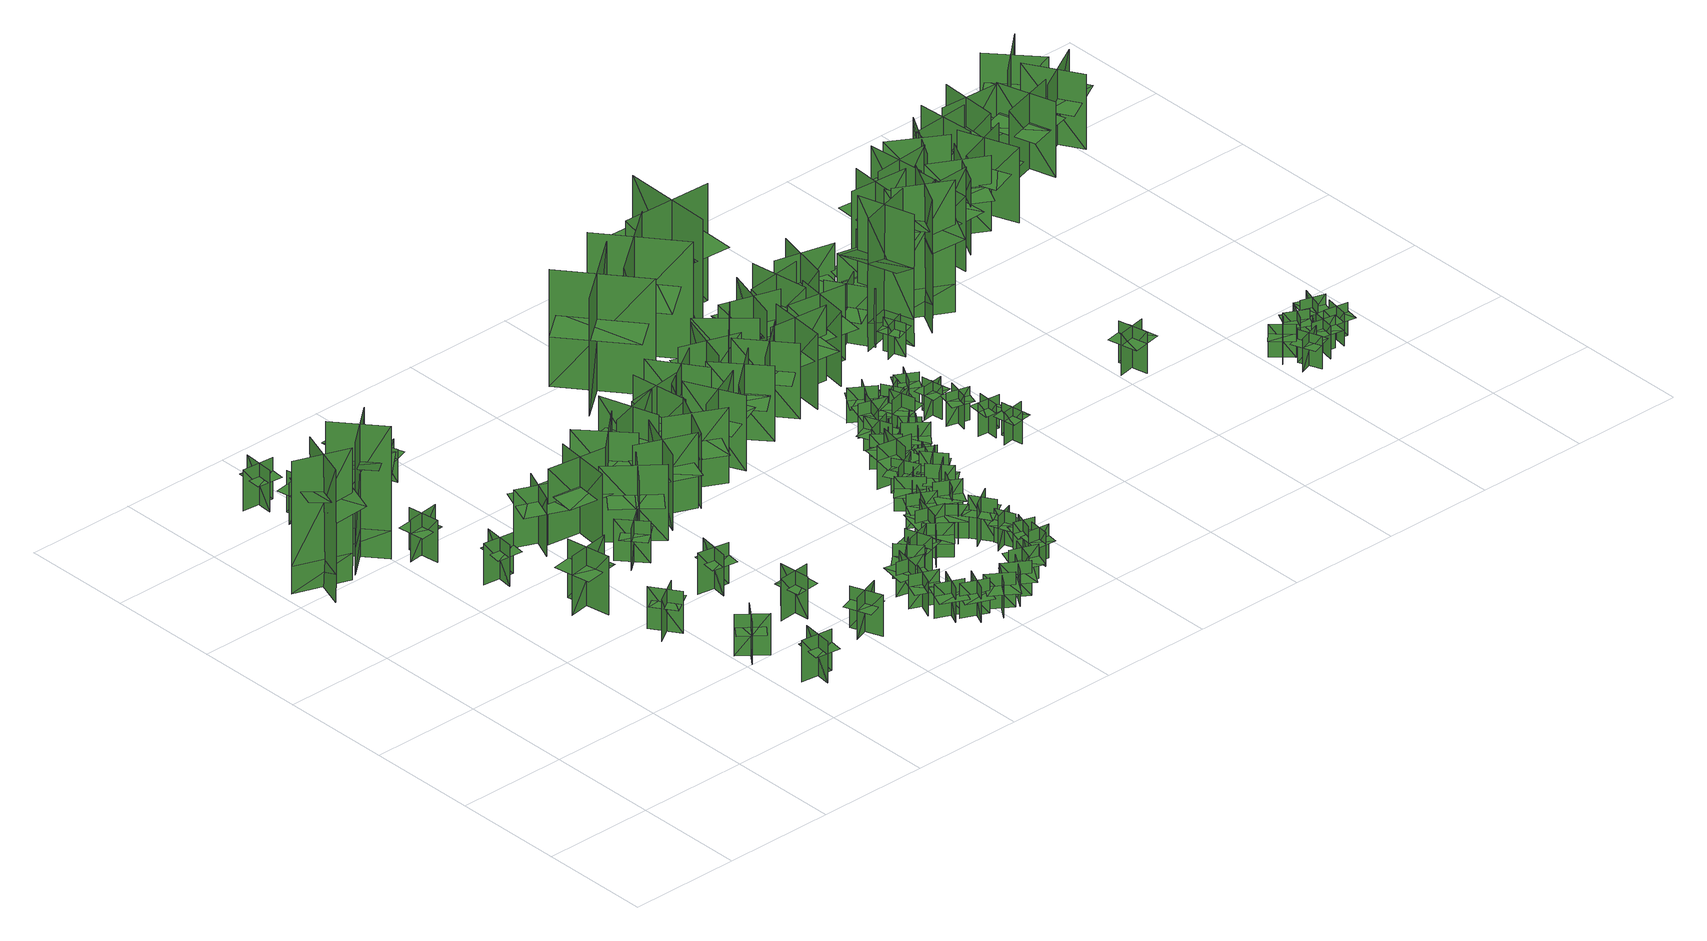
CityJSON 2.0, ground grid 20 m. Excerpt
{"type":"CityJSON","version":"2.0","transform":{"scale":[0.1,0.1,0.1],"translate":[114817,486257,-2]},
"CityObjects":{
"tree1":{"type":"SolitaryVegetationObject","geometry":[{"type":"MultiSurface","lod":"1","boundaries":[[[0,1,2]],[[0,2,3]],[[4,5,6]],[[4,6,7]],[[8,9,5]],[[8,5,4]],[[10,11,1]],[[10,1,0]],[[12,13,14]],[[12,14,15]],[[16,17,18]],[[16,18,19]]]}]},
"tree2":{"type":"SolitaryVegetationObject","geometry":[{"type":"MultiSurface","lod":"1","boundaries":[[[20,21,22]],[[20,22,23]],[[24,25,26]],[[24,26,27]],[[28,29,25]],[[28,25,24]],[[30,31,21]],[[30,21,20]],[[32,33,34]],[[32,34,35]],[[36,37,38]],[[36,38,39]]]}]},
"tree3":{"type":"SolitaryVegetationObject","geometry":[{"type":"MultiSurface","lod":"1","boundaries":[[[40,41,42]],[[40,42,43]],[[44,45,46]],[[44,46,47]],[[48,49,50]],[[48,50,51]],[[48,51,52]],[[48,52,53]]]}]},
"tree4":{"type":"SolitaryVegetationObject","geometry":[{"type":"MultiSurface","lod":"1","boundaries":[[[54,55,56]],[[54,56,57]],[[58,59,60]],[[58,60,61]],[[62,63,64]],[[62,64,65]],[[62,65,66]],[[62,66,67]]]}]},
"tree5":{"type":"SolitaryVegetationObject","geometry":[{"type":"MultiSurface","lod":"1","boundaries":[[[68,69,70]],[[68,70,71]],[[72,73,74]],[[72,74,75]],[[76,77,78]],[[76,78,79]],[[76,79,80]],[[76,80,81]]]}]},
"tree6":{"type":"SolitaryVegetationObject","geometry":[{"type":"MultiSurface","lod":"1","boundaries":[[[82,83,84]],[[82,84,85]],[[86,87,88]],[[86,88,89]],[[90,91,92]],[[90,92,93]],[[90,93,94]],[[90,94,95]]]}]},
"tree7":{"type":"SolitaryVegetationObject","geometry":[{"type":"MultiSurface","lod":"1","boundaries":[[[96,97,98]],[[96,98,99]],[[100,101,102]],[[100,102,103]],[[104,105,106]],[[104,106,107]],[[104,107,108]],[[104,108,109]]]}]},
"tree8":{"type":"SolitaryVegetationObject","geometry":[{"type":"MultiSurface","lod":"1","boundaries":[[[110,111,112]],[[110,112,113]],[[114,115,116]],[[114,116,117]],[[118,119,120]],[[118,120,121]],[[118,121,122]],[[118,122,123]]]}]},
"tree9":{"type":"SolitaryVegetationObject","geometry":[{"type":"MultiSurface","lod":"1","boundaries":[[[124,125,126]],[[124,126,127]],[[128,129,130]],[[128,130,131]],[[132,133,134]],[[132,134,135]],[[132,135,136]],[[132,136,137]]]}]},
"tree10":{"type":"SolitaryVegetationObject","geometry":[{"type":"MultiSurface","lod":"1","boundaries":[[[138,139,140]],[[138,140,141]],[[142,143,144]],[[142,144,145]],[[146,147,148]],[[146,148,149]],[[146,149,150]],[[146,150,151]]]}]},
"tree11":{"type":"SolitaryVegetationObject","geometry":[{"type":"MultiSurface","lod":"1","boundaries":[[[152,153,154]],[[152,154,155]],[[156,157,158]],[[156,158,159]],[[160,161,162]],[[160,162,163]],[[160,163,164]],[[160,164,165]]]}]},
"tree12":{"type":"SolitaryVegetationObject","geometry":[{"type":"MultiSurface","lod":"1","boundaries":[[[166,167,168]],[[166,168,169]],[[170,171,172]],[[170,172,173]],[[174,175,176]],[[174,176,177]],[[174,177,178]],[[174,178,179]]]}]},
"tree13":{"type":"SolitaryVegetationObject","geometry":[{"type":"MultiSurface","lod":"1","boundaries":[[[180,181,182]],[[180,182,183]],[[184,185,186]],[[184,186,187]],[[188,189,190]],[[188,190,191]],[[188,191,192]],[[188,192,193]]]}]},
"tree14":{"type":"SolitaryVegetationObject","geometry":[{"type":"MultiSurface","lod":"1","boundaries":[[[194,195,196]],[[194,196,197]],[[198,199,200]],[[198,200,201]],[[202,203,204]],[[202,204,205]],[[202,205,206]],[[202,206,207]]]}]},
"tree15":{"type":"SolitaryVegetationObject","geometry":[{"type":"MultiSurface","lod":"1","boundaries":[[[208,209,210]],[[208,210,211]],[[212,213,214]],[[212,214,215]],[[216,217,218]],[[216,218,219]],[[216,219,220]],[[216,220,221]]]}]},
"tree16":{"type":"SolitaryVegetationObject","geometry":[{"type":"MultiSurface","lod":"1","boundaries":[[[222,223,224]],[[222,224,225]],[[226,227,228]],[[226,228,229]],[[230,231,232]],[[230,232,233]],[[230,233,234]],[[230,234,235]]]}]},
"tree17":{"type":"SolitaryVegetationObject","geometry":[{"type":"MultiSurface","lod":"1","boundaries":[[[236,237,238]],[[236,238,239]],[[240,241,242]],[[240,242,243]],[[244,245,246]],[[244,246,247]],[[244,247,248]],[[244,248,249]]]}]},
"tree18":{"type":"SolitaryVegetationObject","geometry":[{"type":"MultiSurface","lod":"1","boundaries":[[[250,251,252]],[[250,252,253]],[[254,255,256]],[[254,256,257]],[[258,259,260]],[[258,260,261]],[[258,262,263]],[[258,263,259]]]}]},
"tree19":{"type":"SolitaryVegetationObject","geometry":[{"type":"MultiSurface","lod":"1","boundaries":[[[264,265,266]],[[264,266,267]],[[268,269,270]],[[268,270,271]],[[272,273,274]],[[272,274,275]],[[272,276,277]],[[272,277,273]]]}]},
"tree20":{"type":"SolitaryVegetationObject","geometry":[{"type":"MultiSurface","lod":"1","boundaries":[[[278,279,280]],[[278,280,281]],[[282,283,284]],[[282,284,285]],[[286,287,288]],[[286,288,289]],[[286,289,290]],[[286,290,291]]]}]},
"tree21":{"type":"SolitaryVegetationObject","geometry":[{"type":"MultiSurface","lod":"1","boundaries":[[[292,293,294]],[[292,294,295]],[[296,297,298]],[[296,298,299]],[[300,301,302]],[[300,302,303]],[[300,303,304]],[[300,304,305]]]}]},
"tree22":{"type":"SolitaryVegetationObject","geometry":[{"type":"MultiSurface","lod":"1","boundaries":[[[306,307,308]],[[306,308,309]],[[310,311,312]],[[310,312,313]],[[314,315,316]],[[314,316,317]],[[314,318,319]],[[314,319,315]]]}]},
"tree23":{"type":"SolitaryVegetationObject","geometry":[{"type":"MultiSurface","lod":"1","boundaries":[[[320,321,322]],[[320,322,323]],[[324,325,326]],[[324,326,327]],[[328,329,330]],[[328,330,331]],[[328,331,332]],[[328,332,333]]]}]},
"tree24":{"type":"SolitaryVegetationObject","geometry":[{"type":"MultiSurface","lod":"1","boundaries":[[[334,335,336]],[[334,336,337]],[[338,339,340]],[[338,340,341]],[[342,343,344]],[[342,344,345]],[[342,345,346]],[[342,346,347]]]}]},
"tree25":{"type":"SolitaryVegetationObject","geometry":[{"type":"MultiSurface","lod":"1","boundaries":[[[348,349,350]],[[348,350,351]],[[352,353,354]],[[352,354,355]],[[356,357,358]],[[356,358,359]],[[356,360,361]],[[356,361,357]]]}]},
"tree26":{"type":"SolitaryVegetationObject","geometry":[{"type":"MultiSurface","lod":"1","boundaries":[[[362,363,364]],[[362,364,365]],[[366,367,368]],[[366,368,369]],[[370,371,372]],[[370,372,373]],[[370,373,374]],[[370,374,375]]]}]},
"tree27":{"type":"SolitaryVegetationObject","geometry":[{"type":"MultiSurface","lod":"1","boundaries":[[[376,377,378]],[[376,378,379]],[[380,381,382]],[[380,382,383]],[[384,385,386]],[[384,386,387]],[[384,387,388]],[[384,388,389]]]}]},
"tree28":{"type":"SolitaryVegetationObject","geometry":[{"type":"MultiSurface","lod":"1","boundaries":[[[390,391,392]],[[390,392,393]],[[394,395,396]],[[394,396,397]],[[398,399,400]],[[398,400,401]],[[398,402,403]],[[398,403,399]]]}]},
"tree29":{"type":"SolitaryVegetationObject","geometry":[{"type":"MultiSurface","lod":"1","boundaries":[[[404,405,406]],[[404,406,407]],[[408,409,410]],[[408,410,411]],[[412,413,414]],[[412,414,415]],[[412,415,416]],[[412,416,417]]]}]},
"tree30":{"type":"SolitaryVegetationObject","geometry":[{"type":"MultiSurface","lod":"1","boundaries":[[[418,419,420]],[[418,420,421]],[[422,423,424]],[[422,424,425]],[[426,427,428]],[[426,428,429]],[[426,429,430]],[[426,430,431]]]}]},
"tree31":{"type":"SolitaryVegetationObject","geometry":[{"type":"MultiSurface","lod":"1","boundaries":[[[432,433,434]],[[432,434,435]],[[436,437,438]],[[436,438,439]],[[440,441,442]],[[440,442,443]],[[440,444,445]],[[440,445,441]]]}]},
"tree32":{"type":"SolitaryVegetationObject","geometry":[{"type":"MultiSurface","lod":"1","boundaries":[[[446,447,448]],[[446,448,449]],[[450,451,452]],[[450,452,453]],[[454,455,456]],[[454,456,457]],[[454,457,458]],[[454,458,459]]]}]},
"tree33":{"type":"SolitaryVegetationObject","geometry":[{"type":"MultiSurface","lod":"1","boundaries":[[[460,461,462]],[[460,462,463]],[[464,465,466]],[[464,466,467]],[[468,469,470]],[[468,470,471]],[[468,471,472]],[[468,472,473]]]}]},
"tree34":{"type":"SolitaryVegetationObject","geometry":[{"type":"MultiSurface","lod":"1","boundaries":[[[474,475,476]],[[474,476,477]],[[478,479,480]],[[478,480,481]],[[482,483,484]],[[482,484,485]],[[482,486,487]],[[482,487,483]]]}]},
"tree35":{"type":"SolitaryVegetationObject","geometry":[{"type":"MultiSurface","lod":"1","boundaries":[[[488,489,490]],[[488,490,491]],[[492,493,494]],[[492,494,495]],[[496,497,498]],[[496,498,499]],[[496,499,500]],[[496,500,501]]]}]},
"tree36":{"type":"SolitaryVegetationObject","geometry":[{"type":"MultiSurface","lod":"1","boundaries":[[[502,503,504]],[[502,504,505]],[[506,507,508]],[[506,508,509]],[[510,511,512]],[[510,512,513]],[[510,513,514]],[[510,514,515]]]}]},
"tree37":{"type":"SolitaryVegetationObject","geometry":[{"type":"MultiSurface","lod":"1","boundaries":[[[516,517,518]],[[516,518,519]],[[520,521,522]],[[520,522,523]],[[524,525,526]],[[524,526,527]],[[524,528,529]],[[524,529,525]]]}]},
"tree38":{"type":"SolitaryVegetationObject","geometry":[{"type":"MultiSurface","lod":"1","boundaries":[[[530,531,532]],[[530,532,533]],[[534,535,536]],[[534,536,537]],[[538,539,540]],[[538,540,541]],[[538,542,543]],[[538,543,539]]]}]},
"tree39":{"type":"SolitaryVegetationObject","geometry":[{"type":"MultiSurface","lod":"1","boundaries":[[[544,545,546]],[[544,546,547]],[[548,549,550]],[[548,550,551]],[[552,553,554]],[[552,554,555]],[[552,556,557]],[[552,557,553]]]}]},
"tree40":{"type":"SolitaryVegetationObject","geometry":[{"type":"MultiSurface","lod":"1","boundaries":[[[558,559,560]],[[558,560,561]],[[562,563,564]],[[562,564,565]],[[566,567,568]],[[566,568,569]],[[566,570,571]],[[566,571,567]]]}]},
"tree41":{"type":"SolitaryVegetationObject","geometry":[{"type":"MultiSurface","lod":"1","boundaries":[[[572,573,574]],[[572,574,575]],[[576,577,578]],[[576,578,579]],[[580,581,582]],[[580,582,583]],[[580,584,585]],[[580,585,581]]]}]},
"tree42":{"type":"SolitaryVegetationObject","geometry":[{"type":"MultiSurface","lod":"1","boundaries":[[[586,587,588]],[[586,588,589]],[[590,591,592]],[[590,592,593]],[[594,595,596]],[[594,596,597]],[[594,598,599]],[[594,599,595]]]}]},
"tree43":{"type":"SolitaryVegetationObject","geometry":[{"type":"MultiSurface","lod":"1","boundaries":[[[600,601,602]],[[600,602,603]],[[604,605,606]],[[604,606,607]],[[608,609,610]],[[608,610,611]],[[608,611,612]],[[608,612,613]]]}]},
"tree44":{"type":"SolitaryVegetationObject","geometry":[{"type":"MultiSurface","lod":"1","boundaries":[[[614,615,616]],[[614,616,617]],[[618,619,620]],[[618,620,621]],[[622,623,624]],[[622,624,625]],[[622,626,627]],[[622,627,623]]]}]},
"tree45":{"type":"SolitaryVegetationObject","geometry":[{"type":"MultiSurface","lod":"1","boundaries":[[[628,629,630]],[[628,630,631]],[[632,633,634]],[[632,634,635]],[[636,637,638]],[[636,638,639]],[[636,640,641]],[[636,641,637]]]}]},
"tree46":{"type":"SolitaryVegetationObject","geometry":[{"type":"MultiSurface","lod":"1","boundaries":[[[642,643,644]],[[642,644,645]],[[646,647,648]],[[646,648,649]],[[650,651,652]],[[650,652,653]],[[650,654,655]],[[650,655,651]]]}]},
"tree47":{"type":"SolitaryVegetationObject","geometry":[{"type":"MultiSurface","lod":"1","boundaries":[[[656,657,658]],[[656,658,659]],[[660,661,662]],[[660,662,663]],[[664,665,666]],[[664,666,667]],[[664,667,668]],[[664,668,669]]]}]},
"tree48":{"type":"SolitaryVegetationObject","geometry":[{"type":"MultiSurface","lod":"1","boundaries":[[[670,671,672]],[[670,672,673]],[[674,675,676]],[[674,676,677]],[[678,679,680]],[[678,680,681]],[[678,682,683]],[[678,683,679]]]}]},
"tree49":{"type":"SolitaryVegetationObject","geometry":[{"type":"MultiSurface","lod":"1","boundaries":[[[684,685,686]],[[684,686,687]],[[688,689,690]],[[688,690,691]],[[692,693,694]],[[692,694,695]],[[692,695,696]],[[692,696,697]]]}]},
"tree50":{"type":"SolitaryVegetationObject","geometry":[{"type":"MultiSurface","lod":"1","boundaries":[[[698,699,700]],[[698,700,701]],[[702,703,704]],[[702,704,705]],[[706,707,708]],[[706,708,709]],[[706,710,711]],[[706,711,707]]]}]},
"tree51":{"type":"SolitaryVegetationObject","geometry":[{"type":"MultiSurface","lod":"1","boundaries":[[[712,713,714]],[[712,714,715]],[[716,717,718]],[[716,718,719]],[[720,721,722]],[[720,722,723]],[[720,724,725]],[[720,725,721]]]}]},
"tree52":{"type":"SolitaryVegetationObject","geometry":[{"type":"MultiSurface","lod":"1","boundaries":[[[726,727,728]],[[726,728,729]],[[730,731,732]],[[730,732,733]],[[734,735,736]],[[734,736,737]],[[734,737,738]],[[734,738,739]]]}]},
"tree53":{"type":"SolitaryVegetationObject","geometry":[{"type":"MultiSurface","lod":"1","boundaries":[[[740,741,742]],[[740,742,743]],[[744,745,746]],[[744,746,747]],[[748,749,750]],[[748,750,751]],[[748,752,753]],[[748,753,749]]]}]},
"tree54":{"type":"SolitaryVegetationObject","geometry":[{"type":"MultiSurface","lod":"1","boundaries":[[[754,755,756]],[[754,756,757]],[[758,759,760]],[[758,760,761]],[[762,763,764]],[[762,764,765]],[[762,766,767]],[[762,767,763]]]}]},
"tree55":{"type":"SolitaryVegetationObject","geometry":[{"type":"MultiSurface","lod":"1","boundaries":[[[768,769,770]],[[768,770,771]],[[772,773,774]],[[772,774,775]],[[776,777,778]],[[776,778,779]],[[776,779,780]],[[776,780,781]]]}]},
"tree56":{"type":"SolitaryVegetationObject","geometry":[{"type":"MultiSurface","lod":"1","boundaries":[[[782,783,784]],[[782,784,785]],[[786,787,788]],[[786,788,789]],[[790,791,792]],[[790,792,793]],[[790,794,795]],[[790,795,791]]]}]},
"tree57":{"type":"SolitaryVegetationObject","geometry":[{"type":"MultiSurface","lod":"1","boundaries":[[[796,797,798]],[[796,798,799]],[[800,801,802]],[[800,802,803]],[[804,805,806]],[[804,806,807]],[[804,808,809]],[[804,809,805]]]}]},
"tree58":{"type":"SolitaryVegetationObject","geometry":[{"type":"MultiSurface","lod":"1","boundaries":[[[810,811,812]],[[810,812,813]],[[814,815,816]],[[814,816,817]],[[818,819,820]],[[818,820,821]],[[818,822,823]],[[818,823,819]]]}]},
"tree59":{"type":"SolitaryVegetationObject","geometry":[{"type":"MultiSurface","lod":"1","boundaries":[[[824,825,826]],[[824,826,827]],[[828,829,830]],[[828,830,831]],[[832,833,834]],[[832,834,835]],[[832,836,837]],[[832,837,833]]]}]},
"tree60":{"type":"SolitaryVegetationObject","geometry":[{"type":"MultiSurface","lod":"1","boundaries":[[[838,839,840]],[[838,840,841]],[[842,843,844]],[[842,844,845]],[[846,847,848]],[[846,848,849]],[[846,849,850]],[[846,850,851]]]}]},
"tree61":{"type":"SolitaryVegetationObject","geometry":[{"type":"MultiSurface","lod":"1","boundaries":[[[852,853,854]],[[852,854,855]],[[856,857,858]],[[856,858,859]],[[860,861,862]],[[860,862,863]],[[860,864,865]],[[860,865,861]]]}]},
"tree62":{"type":"SolitaryVegetationObject","geometry":[{"type":"MultiSurface","lod":"1","boundaries":[[[866,867,868]],[[866,868,869]],[[870,871,872]],[[870,872,873]],[[874,875,876]],[[874,876,877]],[[874,878,879]],[[874,879,875]]]}]},
"tree63":{"type":"SolitaryVegetationObject","geometry":[{"type":"MultiSurface","lod":"1","boundaries":[[[880,881,882]],[[880,882,883]],[[884,885,886]],[[884,886,887]],[[888,889,890]],[[888,890,891]],[[888,891,892]],[[888,892,893]]]}]},
"tree64":{"type":"SolitaryVegetationObject","geometry":[{"type":"MultiSurface","lod":"1","boundaries":[[[894,895,896]],[[894,896,897]],[[898,899,900]],[[898,900,901]],[[902,903,904]],[[902,904,905]],[[902,906,907]],[[902,907,903]]]}]},
"tree65":{"type":"SolitaryVegetationObject","geometry":[{"type":"MultiSurface","lod":"1","boundaries":[[[908,909,910]],[[908,910,911]],[[912,913,914]],[[912,914,915]],[[916,917,918]],[[916,918,919]],[[916,920,921]],[[916,921,917]]]}]},
"tree66":{"type":"SolitaryVegetationObject","geometry":[{"type":"MultiSurface","lod":"1","boundaries":[[[922,923,924]],[[922,924,925]],[[926,927,928]],[[926,928,929]],[[930,931,932]],[[930,932,933]],[[930,934,935]],[[930,935,931]]]}]},
"tree67":{"type":"SolitaryVegetationObject","geometry":[{"type":"MultiSurface","lod":"1","boundaries":[[[936,937,938]],[[936,938,939]],[[940,941,942]],[[940,942,943]],[[944,945,946]],[[944,946,947]],[[944,947,948]],[[944,948,949]]]}]},
"tree68":{"type":"SolitaryVegetationObject","geometry":[{"type":"MultiSurface","lod":"1","boundaries":[[[950,951,952]],[[950,952,953]],[[954,955,956]],[[954,956,957]],[[958,959,960]],[[958,960,961]],[[958,961,962]],[[958,962,963]]]}]},
"tree69":{"type":"SolitaryVegetationObject","geometry":[{"type":"MultiSurface","lod":"1","boundaries":[[[964,965,966]],[[964,966,967]],[[968,969,970]],[[968,970,971]],[[972,973,974]],[[972,974,975]],[[972,975,976]],[[972,976,977]]]}]},
"tree70":{"type":"SolitaryVegetationObject","geometry":[{"type":"MultiSurface","lod":"1","boundaries":[[[978,979,980]],[[978,980,981]],[[982,983,984]],[[982,984,985]],[[986,987,988]],[[986,988,989]],[[986,989,990]],[[986,990,991]]]}]},
"tree71":{"type":"SolitaryVegetationObject","geometry":[{"type":"MultiSurface","lod":"1","boundaries":[[[992,993,994]],[[992,994,995]],[[996,997,998]],[[996,998,999]],[[1000,1001,1002]],[[1000,1002,1003]],[[1000,1003,1004]],[[1000,1004,1005]]]}]},
"tree72":{"type":"SolitaryVegetationObject","geometry":[{"type":"MultiSurface","lod":"1","boundaries":[[[1006,1007,1008]],[[1006,1008,1009]],[[1010,1011,1012]],[[1010,1012,1013]],[[1014,1015,1016]],[[1014,1016,1017]],[[1014,1018,1019]],[[1014,1019,1015]]]}]},
"tree73":{"type":"SolitaryVegetationObject","geometry":[{"type":"MultiSurface","lod":"1","boundaries":[[[1020,1021,1022]],[[1020,1022,1023]],[[1024,1025,1026]],[[1024,1026,1027]],[[1028,1029,1030]],[[1028,1030,1031]],[[1028,1032,1033]],[[1028,1033,1029]]]}]},
"tree74":{"type":"SolitaryVegetationObject","geometry":[{"type":"MultiSurface","lod":"1","boundaries":[[[1034,1035,1036]],[[1034,1036,1037]],[[1038,1039,1040]],[[1038,1040,1041]],[[1042,1043,1044]],[[1042,1044,1045]],[[1042,1046,1047]],[[1042,1047,1043]]]}]},
"tree75":{"type":"SolitaryVegetationObject","geometry":[{"type":"MultiSurface","lod":"1","boundaries":[[[1048,1049,1050]],[[1048,1050,1051]],[[1052,1053,1054]],[[1052,1054,1055]],[[1056,1057,1058]],[[1056,1058,1059]],[[1056,1060,1061]],[[1056,1061,1057]]]}]},
"tree76":{"type":"SolitaryVegetationObject","geometry":[{"type":"MultiSurface","lod":"1","boundaries":[[[1062,1063,1064]],[[1062,1064,1065]],[[1066,1067,1068]],[[1066,1068,1069]],[[1070,1071,1072]],[[1070,1072,1073]],[[1070,1074,1075]],[[1070,1075,1071]]]}]},
"tree77":{"type":"SolitaryVegetationObject","geometry":[{"type":"MultiSurface","lod":"1","boundaries":[[[1076,1077,1078]],[[1076,1078,1079]],[[1080,1081,1082]],[[1080,1082,1083]],[[1084,1085,1086]],[[1084,1086,1087]],[[1084,1087,1088]],[[1084,1088,1089]]]}]},
"tree78":{"type":"SolitaryVegetationObject","geometry":[{"type":"MultiSurface","lod":"1","boundaries":[[[1090,1091,1092]],[[1090,1092,1093]],[[1094,1095,1096]],[[1094,1096,1097]],[[1098,1099,1095]],[[1098,1095,1094]],[[1100,1101,1091]],[[1100,1091,1090]],[[1102,1103,1104]],[[1102,1104,1105]],[[1106,1107,1108]],[[1106,1108,1109]]]}]},
"tree79":{"type":"SolitaryVegetationObject","geometry":[{"type":"MultiSurface","lod":"1","boundaries":[[[1110,1111,1112]],[[1110,1112,1113]],[[1114,1115,1116]],[[1114,1116,1117]],[[1118,1119,1120]],[[1118,1120,1121]],[[1118,1122,1123]],[[1118,1123,1119]]]}]},
"tree80":{"type":"SolitaryVegetationObject","geometry":[{"type":"MultiSurface","lod":"1","boundaries":[[[1124,1125,1126]],[[1124,1126,1127]],[[1128,1129,1130]],[[1128,1130,1131]],[[1132,1133,1129]],[[1132,1129,1128]],[[1134,1135,1125]],[[1134,1125,1124]],[[1136,1137,1138]],[[1136,1138,1139]],[[1140,1141,1142]],[[1140,1142,1143]]]}]},
"tree81":{"type":"SolitaryVegetationObject","geometry":[{"type":"MultiSurface","lod":"1","boundaries":[[[1144,1145,1146]],[[1144,1146,1147]],[[1148,1149,1150]],[[1148,1150,1151]],[[1152,1153,1154]],[[1152,1154,1155]],[[1152,1156,1157]],[[1152,1157,1153]]]}]},
"tree82":{"type":"SolitaryVegetationObject","geometry":[{"type":"MultiSurface","lod":"1","boundaries":[[[1158,1159,1160]],[[1158,1160,1161]],[[1162,1163,1164]],[[1162,1164,1165]],[[1166,1167,1168]],[[1166,1168,1169]],[[1166,1169,1170]],[[1166,1170,1171]]]}]},
"tree83":{"type":"SolitaryVegetationObject","geometry":[{"type":"MultiSurface","lod":"1","boundaries":[[[1172,1173,1174]],[[1172,1174,1175]],[[1176,1177,1178]],[[1176,1178,1179]],[[1180,1181,1182]],[[1180,1182,1183]],[[1180,1184,1185]],[[1180,1185,1181]]]}]},
"tree84":{"type":"SolitaryVegetationObject","geometry":[{"type":"MultiSurface","lod":"1","boundaries":[[[1186,1187,1188]],[[1186,1188,1189]],[[1190,1191,1192]],[[1190,1192,1193]],[[1194,1195,1196]],[[1194,1196,1197]],[[1194,1198,1199]],[[1194,1199,1195]]]}]},
"tree85":{"type":"SolitaryVegetationObject","geometry":[{"type":"MultiSurface","lod":"1","boundaries":[[[1200,1201,1202]],[[1200,1202,1203]],[[1204,1205,1206]],[[1204,1206,1207]],[[1208,1209,1210]],[[1208,1210,1211]],[[1208,1212,1213]],[[1208,1213,1209]]]}]},
"tree86":{"type":"SolitaryVegetationObject","geometry":[{"type":"MultiSurface","lod":"1","boundaries":[[[1214,1215,1216]],[[1214,1216,1217]],[[1218,1219,1220]],[[1218,1220,1221]],[[1222,1223,1224]],[[1222,1224,1225]],[[1222,1225,1226]],[[1222,1226,1227]]]}]},
"tree87":{"type":"SolitaryVegetationObject","geometry":[{"type":"MultiSurface","lod":"1","boundaries":[[[1228,1229,1230]],[[1228,1230,1231]],[[1232,1233,1234]],[[1232,1234,1235]],[[1236,1237,1238]],[[1236,1238,1239]],[[1236,1239,1240]],[[1236,1240,1241]]]}]},
"tree88":{"type":"SolitaryVegetationObject","geometry":[{"type":"MultiSurface","lod":"1","boundaries":[[[1242,1243,1244]],[[1242,1244,1245]],[[1246,1247,1248]],[[1246,1248,1249]],[[1250,1251,1252]],[[1250,1252,1253]],[[1250,1254,1255]],[[1250,1255,1251]]]}]},
"tree89":{"type":"SolitaryVegetationObject","geometry":[{"type":"MultiSurface","lod":"1","boundaries":[[[1256,1257,1258]],[[1256,1258,1259]],[[1260,1261,1262]],[[1260,1262,1263]],[[1264,1265,1266]],[[1264,1266,1267]],[[1264,1267,1268]],[[1264,1268,1269]]]}]},
"tree90":{"type":"SolitaryVegetationObject","geometry":[{"type":"MultiSurface","lod":"1","boundaries":[[[1270,1271,1272]],[[1270,1272,1273]],[[1274,1275,1276]],[[1274,1276,1277]],[[1278,1279,1280]],[[1278,1280,1281]],[[1278,1281,1282]],[[1278,1282,1283]]]}]},
"tree91":{"type":"SolitaryVegetationObject","geometry":[{"type":"MultiSurface","lod":"1","boundaries":[[[1284,1285,1286]],[[1284,1286,1287]],[[1288,1289,1290]],[[1288,1290,1291]],[[1292,1293,1294]],[[1292,1294,1295]],[[1292,1296,1297]],[[1292,1297,1293]]]}]},
"tree92":{"type":"SolitaryVegetationObject","geometry":[{"type":"MultiSurface","lod":"1","boundaries":[[[1298,1299,1300]],[[1298,1300,1301]],[[1302,1303,1304]],[[1302,1304,1305]],[[1306,1307,1308]],[[1306,1308,1309]],[[1306,1310,1311]],[[1306,1311,1307]]]}]},
"tree93":{"type":"SolitaryVegetationObject","geometry":[{"type":"MultiSurface","lod":"1","boundaries":[[[1312,1313,1314]],[[1312,1314,1315]],[[1316,1317,1318]],[[1316,1318,1319]],[[1320,1321,1322]],[[1320,1322,1323]],[[1320,1323,1324]],[[1320,1324,1325]]]}]},
"tree94":{"type":"SolitaryVegetationObject","geometry":[{"type":"MultiSurface","lod":"1","boundaries":[[[1326,1327,1328]],[[1326,1328,1329]],[[1330,1331,1332]],[[1330,1332,1333]],[[1334,1335,1336]],[[1334,1336,1337]],[[1334,1337,1338]],[[1334,1338,1339]]]}]},
"tree95":{"type":"SolitaryVegetationObject","geometry":[{"type":"MultiSurface","lod":"1","boundaries":[[[1340,1341,1342]],[[1340,1342,1343]],[[1344,1345,1346]],[[1344,1346,1347]],[[1348,1349,1350]],[[1348,1350,1351]],[[1348,1352,1353]],[[1348,1353,1349]]]}]},
"tree96":{"type":"SolitaryVegetationObject","geometry":[{"type":"MultiSurface","lod":"1","boundaries":[[[1354,1355,1356]],[[1354,1356,1357]],[[1358,1359,1360]],[[1358,1360,1361]],[[1362,1363,1364]],[[1362,1364,1365]],[[1362,1366,1367]],[[1362,1367,1363]]]}]},
"tree97":{"type":"SolitaryVegetationObject","geometry":[{"type":"MultiSurface","lod":"1","boundaries":[[[1368,1369,1370]],[[1368,1370,1371]],[[1372,1373,1374]],[[1372,1374,1375]],[[1376,1377,1378]],[[1376,1378,1379]],[[1376,1380,1381]],[[1376,1381,1377]]]}]},
"tree98":{"type":"SolitaryVegetationObject","geometry":[{"type":"MultiSurface","lod":"1","boundaries":[[[1382,1383,1384]],[[1382,1384,1385]],[[1386,1387,1388]],[[1386,1388,1389]],[[1390,1391,1392]],[[1390,1392,1393]],[[1390,1394,1395]],[[1390,1395,1391]]]}]},
"tree99":{"type":"SolitaryVegetationObject","geometry":[{"type":"MultiSurface","lod":"1","boundaries":[[[1396,1397,1398]],[[1396,1398,1399]],[[1400,1401,1402]],[[1400,1402,1403]],[[1404,1405,1406]],[[1404,1406,1407]],[[1404,1408,1409]],[[1404,1409,1405]]]}]},
"tree100":{"type":"SolitaryVegetationObject","geometry":[{"type":"MultiSurface","lod":"1","boundaries":[[[1410,1411,1412]],[[1410,1412,1413]],[[1414,1415,1416]],[[1414,1416,1417]],[[1418,1419,1420]],[[1418,1420,1421]],[[1418,1422,1423]],[[1418,1423,1419]]]}]}
},
"vertices":[
[78,860,69],[43,763,69],[41,763,264],[76,861,264],[7,827,69],[104,792,69],[104,793,264],[7,828,264],[7,828,18],[104,793,18],[76,861,18],[41,763,18],[77,861,164],[42,763,164],[91,745,183],[127,842,183],[46,777,195],[72,850,195],[35,863,205],[9,790,205],
[131,884,64],[197,804,64],[196,803,259],[130,883,259],[123,807,64],[203,872,64],[203,873,259],[123,807,259],[123,807,13],[203,873,13],[130,883,13],[196,803,13],[130,884,159],[196,804,159],[237,837,178],[171,917,178],[187,815,190],[137,874,190],[107,849,200],[157,789,200],
[147,1032,14],[152,1089,14],[152,1089,91],[147,1032,91],[176,1056,14],[176,1056,91],[118,1061,91],[118,1061,14],[176,1056,67],[178,1080,67],[131,1084,67],[129,1060,67],[127,1036,67],[173,1031,67],
[167,1014,14],[175,956,14],[175,956,91],[167,1014,91],[145,984,14],[145,984,91],[202,992,91],[202,992,14],[145,984,67],[148,960,67],[194,966,67],[191,990,67],[187,1014,67],[141,1008,67],
[277,617,15],[284,674,15],[284,674,92],[277,617,92],[306,640,15],[306,640,92],[249,647,92],[249,647,15],[306,640,68],[309,664,68],[263,669,68],[260,645,68],[257,621,68],[303,616,68],
[319,528,18],[332,447,18],[332,447,127],[319,528,127],[289,485,18],[289,485,127],[369,498,127],[369,498,18],[289,485,93],[294,452,93],[359,462,93],[353,496,93],[348,529,93],[283,519,93],
[236,805,13],[243,747,13],[243,747,91],[236,805,91],[213,776,13],[213,776,91],[271,783,91],[271,783,13],[213,776,66],[216,752,66],[262,757,66],[259,781,66],[256,805,66],[210,800,66],
[396,226,18],[441,190,18],[441,190,95],[396,226,95],[400,189,18],[400,189,95],[436,235,95],[436,235,18],[400,189,71],[419,174,71],[448,210,71],[429,226,71],[410,241,71],[381,205,71],
[385,332,15],[353,381,15],[353,381,93],[385,332,93],[392,368,15],[392,368,93],[344,337,93],[344,337,15],[392,368,69],[379,389,69],[340,363,69],[353,343,69],[367,323,69],[406,348,69],
[450,68,19],[458,125,19],[458,125,96],[450,68,96],[480,91,19],[480,91,96],[422,98,96],[422,98,19],[480,91,72],[483,115,72],[437,121,72],[433,97,72],[430,73,72],[476,67,72],
[430,668,13],[359,697,13],[359,697,121],[430,668,121],[411,715,13],[381,644,13],[381,644,121],[411,715,121],[411,715,91],[375,730,91],[345,659,91],[381,644,91],[417,629,91],[447,701,91],
[443,516,20],[488,552,20],[488,552,97],[443,516,97],[480,512,20],[480,512,97],[443,557,97],[443,557,20],[480,512,73],[499,527,73],[469,563,73],[450,548,73],[432,533,73],[461,497,73],
[505,369,15],[514,427,15],[514,427,92],[505,369,92],[535,391,15],[535,391,92],[478,400,92],[478,400,15],[535,391,68],[539,415,68],[493,422,68],[489,398,68],[486,374,68],[532,367,68],
[556,230,16],[551,288,16],[551,288,94],[556,230,94],[580,259,16],[580,259,94],[522,254,94],[522,254,16],[580,259,69],[578,283,69],[531,279,69],[533,255,69],[536,231,69],[582,235,69],
[583,162,21],[603,107,21],[603,107,98],[583,162,98],[567,128,21],[567,128,98],[622,148,98],[622,148,21],[567,128,74],[576,105,74],[619,121,74],[611,144,74],[603,167,74],[559,151,74],
[299,1049,15],[343,1053,15],[343,1053,76],[299,1049,76],[321,1030,15],[317,1074,15],[317,1074,76],[321,1030,76],[321,1030,59],[343,1032,59],[339,1076,59],[317,1074,59],[295,1072,59],[299,1028,59],
[325,971,16],[367,984,16],[367,984,77],[325,971,77],[351,957,16],[337,1000,16],[337,1000,77],[351,957,77],[351,957,60],[372,964,60],[359,1006,60],[337,1000,60],[316,993,60],[330,951,60],
[511,651,15],[403,665,15],[403,665,156],[511,651,156],[469,704,15],[469,704,156],[455,597,156],[455,597,15],[503,647,102],[410,660,102],[404,616,102],[497,604,102],[509,692,102],[416,705,102],
[485,544,12],[554,628,12],[554,628,153],[485,544,153],[553,551,12],[553,551,153],[469,620,153],[469,620,12],[486,552,99],[546,625,99],[512,653,99],[452,580,99],[521,523,99],[581,596,99],
[718,64,18],[739,110,18],[739,110,82],[718,64,82],[747,75,18],[747,75,82],[701,95,82],[701,95,18],[747,75,60],[758,100,60],[712,120,60],[701,95,60],[690,71,60],[736,50,60],
[719,153,18],[699,107,18],[699,107,82],[719,153,82],[690,142,18],[690,142,82],[736,122,82],[736,122,18],[690,142,60],[679,117,60],[725,97,60],[736,122,60],[747,147,60],[701,167,60],
[512,651,15],[592,724,15],[592,724,155],[512,651,155],[580,648,15],[580,648,155],[507,728,155],[507,728,15],[515,658,101],[584,722,101],[555,755,101],[485,691,101],[545,625,101],[615,689,101],
[748,37,18],[768,83,18],[768,83,83],[748,37,83],[776,48,18],[776,48,83],[730,68,83],[730,68,18],[776,48,60],[787,73,60],[741,93,60],[730,68,60],[719,43,60],[766,23,60],
[697,179,20],[746,168,20],[746,168,84],[697,179,84],[714,153,20],[714,153,84],[724,202,84],[724,202,20],[714,153,61],[740,147,61],[751,197,61],[724,202,61],[697,208,61],[687,158,61],
[546,625,17],[647,584,17],[647,584,157],[546,625,157],[573,562,17],[573,562,157],[614,663,157],[614,663,17],[554,626,103],[642,591,103],[658,632,103],[571,667,103],[537,584,103],[625,548,103],
[762,222,19],[724,188,19],[724,188,84],[762,222,84],[731,224,19],[731,224,84],[764,186,84],[764,186,19],[731,224,61],[711,206,61],[744,168,61],[764,186,61],[785,204,61],[751,242,61],
[817,33,19],[775,62,19],[775,62,84],[817,33,84],[811,63,19],[811,63,84],[782,22,84],[782,22,19],[811,63,61],[788,79,61],[760,37,61],[782,22,61],[805,6,61],[833,48,61],
[574,693,19],[677,724,19],[677,724,159],[574,693,159],[634,661,19],[634,661,159],[602,765,159],[602,765,19],[579,699,105],[669,726,105],[657,768,105],[566,741,105],[592,656,105],[683,683,105],
[775,245,18],[790,197,18],[790,197,83],[775,245,83],[761,217,18],[761,217,83],[809,232,83],[809,232,18],[761,217,60],[769,191,60],[817,206,60],[809,232,60],[801,258,60],[753,244,60],
[859,42,18],[816,70,18],[816,70,83],[859,42,83],[852,72,18],[852,72,83],[824,30,83],[824,30,18],[852,72,60],[830,87,60],[802,45,60],[824,30,60],[847,15,60],[875,57,60],
[699,675,17],[649,579,17],[649,579,157],[699,675,157],[634,654,17],[634,654,157],[731,605,157],[731,605,17],[699,667,103],[656,583,103],[696,563,103],[739,647,103],[659,688,103],[616,604,103],
[836,242,18],[804,203,18],[804,203,82],[836,242,82],[806,239,18],[806,239,82],[845,206,82],[845,206,18],[806,239,60],[788,218,60],[827,185,60],[845,206,60],[862,228,60],[823,260,60],
[880,100,19],[863,53,19],[863,53,83],[880,100,83],[852,87,19],[852,87,83],[900,70,83],[900,70,19],[852,87,61],[843,61,61],[891,44,61],[900,70,61],[909,96,61],[862,113,61],
[742,738,14],[634,724,14],[634,724,154],[742,738,154],[688,779,14],[688,779,154],[701,672,154],[701,672,14],[735,733,100],[642,721,100],[647,677,100],[741,689,100],[730,778,100],[636,766,100],
[821,271,19],[870,256,19],[870,256,83],[821,271,83],[836,243,19],[836,243,83],[850,292,83],[850,292,19],[836,243,61],[862,236,61],[877,284,61],[850,292,61],[824,300,61],[810,251,61],
[872,323,21],[848,278,21],[848,278,85],[872,323,85],[842,314,21],[842,314,85],[886,290,85],[886,290,21],[842,314,63],[829,290,63],[873,266,63],[886,290,63],[899,314,63],[855,338,63],
[900,258,18],[875,230,18],[875,230,81],[900,258,81],[871,257,18],[899,231,18],[899,231,81],[871,257,81],[871,257,61],[899,231,61],[913,246,61],[885,272,61],[857,241,61],[885,216,61],
[935,125,20],[930,87,20],[930,87,83],[935,125,83],[912,107,20],[950,102,20],[950,102,83],[912,107,83],[912,107,62],[950,102,62],[952,123,62],[915,128,62],[909,86,62],[947,82,62],
[715,640,13],[814,685,13],[814,685,153],[715,640,153],[779,617,13],[779,617,153],[734,716,153],[734,716,13],[720,647,99],[806,686,99],[788,726,99],[702,687,99],[738,606,99],[824,644,99],
[923,120,19],[935,156,19],[935,156,82],[923,120,82],[949,133,19],[913,144,19],[913,144,82],[949,133,82],[949,133,62],[913,144,62],[907,125,62],[943,113,62],[955,153,62],[919,164,62],
[924,193,18],[899,233,18],[899,233,97],[924,193,97],[932,229,18],[892,204,18],[892,204,97],[932,229,97],[932,229,71],[892,204,71],[905,182,71],[946,207,71],[918,251,71],[878,225,71],
[908,173,18],[943,186,18],[943,186,81],[908,173,81],[934,161,18],[921,197,18],[921,197,81],[934,161,81],[934,161,60],[921,197,60],[902,190,60],[914,154,60],[953,168,60],[941,204,60],
[866,327,23],[901,363,23],[901,363,87],[866,327,87],[897,328,23],[897,328,87],[861,363,87],[861,363,23],[897,328,65],[916,347,65],[880,382,65],[861,363,65],[842,343,65],[878,308,65],
[916,305,20],[894,264,20],[894,264,99],[916,305,99],[881,295,20],[923,272,20],[923,272,99],[881,295,99],[881,295,73],[923,272,73],[935,295,73],[893,318,73],[869,272,73],[911,249,73],
[796,716,11],[736,806,11],[736,806,151],[796,716,151],[809,782,11],[809,782,151],[718,723,151],[718,723,11],[788,719,97],[737,798,97],[700,774,97],[752,695,97],[826,744,97],[775,823,97],
[907,342,22],[938,306,22],[938,306,101],[907,342,101],[905,306,22],[941,337,22],[941,337,101],[905,306,101],[905,306,75],[941,337,75],[924,356,75],[888,326,75],[921,286,75],[958,317,75],
[892,404,24],[914,359,24],[914,359,89],[892,404,89],[882,375,24],[882,375,89],[927,397,89],[927,397,24],[882,375,66],[894,350,66],[939,372,66],[927,397,66],[915,421,66],[870,399,66],
[870,650,13],[800,733,13],[800,733,153],[870,650,153],[875,717,13],[875,717,153],[792,648,153],[792,648,13],[862,652,99],[801,724,99],[768,696,99],[829,624,99],[897,682,99],[836,754,99],
[916,397,21],[928,459,21],[928,459,102],[916,397,102],[948,419,21],[948,419,102],[886,430,102],[886,430,21],[948,419,74],[955,452,74],[893,464,74],[886,430,74],[880,397,74],[942,385,74],
[920,343,21],[956,373,21],[956,373,100],[920,343,100],[956,340,21],[926,376,21],[926,376,100],[956,340,100],[956,340,74],[926,376,74],[906,360,74],[936,323,74],[976,356,74],[946,393,74],
[723,1012,8],[827,879,8],[827,879,226],[723,1012,226],[711,907,8],[711,907,226],[844,1011,226],[844,1011,8],[735,1008,142],[826,892,142],[880,934,142],[789,1050,142],[679,964,142],[770,848,142],
[958,450,18],[920,484,18],[920,484,83],[958,450,83],[956,481,18],[956,481,83],[923,443,83],[923,443,18],[956,481,60],[936,499,60],[902,461,60],[923,443,60],[943,425,60],[977,463,60],
[794,791,14],[897,757,14],[897,757,154],[794,791,154],[825,731,14],[825,731,154],[859,833,154],[859,833,14],[802,793,100],[891,763,100],[905,805,100],[816,835,100],[787,750,100],[877,720,100],
[951,381,19],[967,415,19],[967,415,82],[951,381,82],[978,391,19],[944,407,19],[944,407,82],[978,391,82],[978,391,62],[944,407,62],[935,388,62],[969,372,62],[987,409,62],[953,426,62],
[968,484,18],[950,531,18],[950,531,82],[968,484,82],[981,512,18],[981,512,82],[934,495,82],[934,495,18],[981,512,60],[971,538,60],[924,520,60],[934,495,60],[943,469,60],[990,487,60],
[1000,465,18],[971,427,18],[971,427,96],[1000,465,96],[964,460,18],[1001,431,18],[1001,431,96],[964,460,96],[964,460,71],[1001,431,71],[1017,452,71],[980,481,71],[948,440,71],[985,411,71],
[877,680,12],[961,748,12],[961,748,152],[877,680,152],[945,673,12],[945,673,152],[877,758,152],[877,758,12],[880,688,98],[953,747,98],[926,781,98],[852,722,98],[908,652,98],[982,712,98],
[946,768,13],[867,842,13],[867,842,153],[946,768,153],[944,835,13],[944,835,153],[870,757,153],[870,757,13],[938,769,99],[870,834,99],[839,802,99],[908,737,99],[970,802,99],[901,867,99],
[988,470,17],[1016,497,17],[1016,497,80],[988,470,80],[1017,470,17],[991,497,17],[991,497,80],[1017,470,80],[1017,470,60],[991,497,60],[976,483,60],[1002,455,60],[1032,484,60],[1006,512,60],
[997,578,17],[980,530,17],[980,530,81],[997,578,81],[969,564,17],[969,564,81],[1017,548,81],[1017,548,17],[969,564,59],[960,539,59],[1008,522,59],[1017,548,59],[1026,573,59],[978,590,59],
[942,1036,9],[809,933,9],[809,933,228],[942,1036,228],[837,1049,9],[837,1049,228],[940,916,228],[940,916,9],[937,1024,144],[821,934,144],[863,880,144],[979,970,144],[894,1080,144],[778,990,144],
[1000,519,16],[1046,531,16],[1046,531,95],[1000,519,95],[1031,501,16],[1019,547,16],[1019,547,95],[1031,501,95],[1031,501,70],[1019,547,70],[994,540,70],[1006,494,70],[1056,507,70],[1044,553,70],
[1028,583,16],[986,610,16],[986,610,81],[1028,583,81],[1021,613,16],[1021,613,81],[994,571,81],[994,571,16],[1021,613,58],[999,628,58],[971,585,58],[994,571,58],[1017,556,58],[1044,598,58],
[1061,574,19],[1028,556,19],[1028,556,82],[1061,574,82],[1033,582,19],[1052,549,19],[1052,549,82],[1033,582,82],[1033,582,61],[1052,549,61],[1070,559,61],[1051,592,61],[1015,572,61],[1033,539,61],
[996,784,11],[985,676,11],[985,676,151],[996,784,151],[944,740,11],[944,740,151],[1052,729,151],[1052,729,11],[1000,776,97],[990,682,97],[1034,678,97],[1043,772,97],[954,781,97],[945,687,97],
[969,777,12],[1001,881,12],[1001,881,153],[969,777,153],[1029,810,12],[1029,810,153],[925,841,153],[925,841,12],[967,785,99],[995,876,99],[953,888,99],[925,798,99],[1011,772,99],[1038,862,99],
[1076,564,16],[1096,599,16],[1096,599,78],[1076,564,78],[1105,572,16],[1069,592,16],[1069,592,78],[1105,572,78],[1105,572,62],[1115,589,62],[1079,609,62],[1069,592,62],[1059,575,62],[1095,555,62],
[1099,558,16],[1104,517,16],[1104,517,78],[1099,558,78],[1081,534,16],[1121,539,16],[1121,539,78],[1081,534,78],[1081,534,62],[1083,514,62],[1124,520,62],[1121,539,62],[1119,559,62],[1078,553,62],
[1121,513,16],[1110,473,16],[1110,473,78],[1121,513,78],[1095,498,16],[1135,487,16],[1135,487,78],[1095,498,78],[1095,498,62],[1090,478,62],[1129,468,62],[1135,487,62],[1140,506,62],[1100,517,62],
[1153,438,16],[1112,442,16],[1112,442,78],[1153,438,78],[1133,461,16],[1130,420,16],[1130,420,78],[1133,461,78],[1133,461,62],[1114,463,62],[1110,422,62],[1130,420,62],[1149,419,62],[1153,459,62],
[1166,402,16],[1125,396,16],[1125,396,77],[1166,402,77],[1142,420,16],[1148,379,16],[1148,379,77],[1142,420,77],[1142,420,61],[1122,417,61],[1128,376,61],[1148,379,61],[1167,382,61],[1161,422,61],
[1114,753,11],[1007,769,11],[1007,769,151],[1114,753,151],[1073,807,11],[1073,807,151],[1057,700,151],[1057,700,11],[1106,750,97],[1013,764,97],[1006,720,97],[1100,706,97],[1113,795,97],[1019,809,97],
[996,955,10],[1002,1123,10],[1002,1123,228],[996,955,228],[1073,1027,10],[1073,1027,228],[904,1033,228],[904,1033,10],[990,966,145],[995,1112,145],[927,1115,145],[921,968,145],[1061,963,144],[1066,1110,144],
[1102,854,12],[995,841,12],[995,841,152],[1102,854,152],[1048,895,12],[1048,895,152],[1062,788,152],[1062,788,12],[1096,849,98],[1002,837,98],[1008,793,98],[1101,805,98],[1090,894,98],[997,882,98],
[1181,807,12],[1109,764,12],[1109,764,121],[1181,807,121],[1130,820,12],[1130,820,121],[1173,747,121],[1173,747,12],[1178,802,79],[1115,764,79],[1132,735,79],[1196,772,79],[1160,832,79],[1097,795,79],
[1137,916,10],[1111,811,10],[1111,811,150],[1137,916,150],[1079,880,10],[1079,880,150],[1185,855,150],[1185,855,10],[1140,908,96],[1117,816,96],[1160,806,96],[1182,898,96],[1095,919,96],[1073,827,96],
[1188,693,13],[1175,731,13],[1175,731,75],[1188,693,75],[1201,720,13],[1162,706,13],[1162,706,75],[1201,720,75],[1201,720,59],[1195,738,59],[1156,725,59],[1162,706,59],[1169,688,59],[1207,701,59],
[1215,705,65],[1187,804,65],[1188,805,260],[1217,705,260],[1253,773,66],[1154,744,66],[1154,743,260],[1254,772,260],[1254,772,14],[1154,743,14],[1217,705,14],[1188,805,14],[1216,705,160],[1188,805,160],[1137,790,179],[1166,690,179],[1192,791,191],[1214,716,191],[1251,727,202],[1229,802,202],
[1269,800,14],[1163,825,14],[1163,825,154],[1269,800,154],[1233,858,14],[1233,858,154],[1207,752,154],[1207,752,14],[1261,797,100],[1169,820,100],[1159,777,100],[1250,755,100],[1272,842,100],[1180,864,100],
[1315,807,65],[1266,716,65],[1265,716,260],[1314,808,260],[1240,785,66],[1332,736,66],[1332,736,260],[1241,785,260],[1241,785,14],[1332,736,14],[1314,808,14],[1265,716,14],[1314,807,160],[1265,716,160],[1312,691,179],[1361,782,179],[1272,729,191],[1308,797,191],[1274,816,202],[1237,747,202],
[1294,882,14],[1297,774,14],[1297,774,154],[1294,882,154],[1248,833,14],[1248,833,154],[1356,836,154],[1356,836,14],[1298,876,101],[1301,781,101],[1345,783,101],[1342,877,101],[1253,874,101],[1256,780,101],
[1452,434,15],[1398,423,15],[1398,423,92],[1452,434,92],[1421,454,15],[1432,400,15],[1432,400,92],[1421,454,92],[1421,454,71],[1394,449,71],[1405,395,71],[1432,400,71],[1459,405,71],[1448,460,71],
[1320,839,15],[1421,878,15],[1421,878,155],[1320,839,155],[1382,812,15],[1382,812,155],[1343,913,155],[1343,913,15],[1325,846,101],[1413,880,101],[1397,921,101],[1309,887,101],[1341,803,101],[1429,837,101],
[1355,991,11],[1347,883,11],[1347,883,151],[1355,991,151],[1304,946,11],[1304,946,151],[1412,938,151],[1412,938,11],[1359,984,97],[1352,890,97],[1396,886,97],[1403,980,97],[1314,987,97],[1307,893,97],
[1421,923,12],[1426,814,12],[1426,814,152],[1421,923,152],[1375,872,12],[1375,872,152],[1484,877,152],[1484,877,12],[1425,916,98],[1430,822,98],[1474,824,98],[1469,918,98],[1380,914,98],[1384,819,98],
[1606,276,15],[1637,308,15],[1637,308,76],[1606,276,76],[1636,277,15],[1604,307,15],[1604,307,76],[1636,277,76],[1636,277,59],[1651,293,59],[1619,323,59],[1604,307,59],[1588,291,59],[1621,261,59],
[1628,265,15],[1643,224,15],[1643,224,76],[1628,265,76],[1615,239,15],[1657,254,15],[1657,254,76],[1615,239,76],[1615,239,59],[1623,218,59],[1664,233,59],[1657,254,59],[1649,275,59],[1608,260,59],
[1373,960,11],[1481,969,11],[1481,969,151],[1373,960,151],[1425,917,11],[1425,917,151],[1417,1024,151],[1417,1024,11],[1380,965,97],[1474,972,97],[1471,1016,97],[1377,1009,97],[1384,920,97],[1478,927,97],
[1654,287,15],[1674,326,15],[1674,326,76],[1654,287,76],[1682,296,15],[1643,316,15],[1643,316,76],[1682,296,76],[1682,296,59],[1692,316,59],[1653,336,59],[1643,316,59],[1633,296,59],[1672,276,59],
[1681,280,15],[1673,237,15],[1673,237,76],[1681,280,76],[1657,264,15],[1700,256,15],[1700,256,76],[1657,264,76],[1657,264,59],[1653,242,59],[1697,234,59],[1700,256,59],[1704,278,59],[1660,285,59],
[1537,876,11],[1442,928,11],[1442,928,151],[1537,876,151],[1518,941,11],[1518,941,151],[1466,846,151],[1466,846,11],[1529,876,97],[1446,921,97],[1425,883,97],[1508,837,97],[1551,915,97],[1468,961,97],
[1465,946,11],[1520,1039,11],[1520,1039,152],[1465,946,152],[1531,963,11],[1531,963,152],[1437,1018,152],[1437,1018,11],[1465,954,98],[1513,1035,98],[1475,1058,98],[1427,976,98],[1504,931,98],[1552,1012,98],
[1739,270,15],[1695,278,15],[1695,278,76],[1739,270,76],[1722,295,15],[1714,251,15],[1714,251,76],[1722,295,76],[1722,295,59],[1700,299,59],[1692,255,59],[1714,251,59],[1736,247,59],[1744,291,59],
[1687,324,15],[1729,310,15],[1729,310,77],[1687,324,77],[1700,297,15],[1714,339,15],[1714,339,77],[1700,297,77],[1700,297,59],[1721,290,59],[1735,332,59],[1714,339,59],[1693,346,59],[1679,304,59],
[1607,936,12],[1505,899,12],[1505,899,153],[1607,936,153],[1545,964,12],[1545,964,153],[1583,862,153],[1583,862,12],[1602,930,99],[1513,897,99],[1529,856,99],[1617,888,99],[1586,972,99],[1498,940,99],
[1604,1012,12],[1496,1005,12],[1496,1005,152],[1604,1012,152],[1553,1056,12],[1553,1056,152],[1559,948,152],[1559,948,12],[1597,1007,98],[1503,1001,98],[1506,957,98],[1600,963,98],[1594,1052,98],[1500,1047,98],
[1623,1075,12],[1618,966,12],[1618,966,152],[1623,1075,152],[1573,1029,12],[1573,1029,152],[1682,1023,152],[1682,1023,12],[1627,1067,98],[1622,973,98],[1666,971,98],[1671,1065,98],[1582,1070,98],[1577,975,98],
[1714,920,13],[1685,1025,13],[1685,1025,153],[1714,920,153],[1747,980,13],[1747,980,153],[1643,950,153],[1643,950,13],[1708,926,99],[1682,1017,99],[1640,1005,99],[1666,914,99],[1752,938,99],[1726,1029,99],
[1725,1107,12],[1796,1026,12],[1796,1026,152],[1725,1107,152],[1721,1039,12],[1721,1039,152],[1802,1111,152],[1802,1111,12],[1732,1105,98],[1795,1034,98],[1828,1063,98],[1765,1134,98],[1698,1075,98],[1761,1004,98],
[1741,968,11],[1835,1021,11],[1835,1021,151],[1741,968,151],[1806,950,11],[1806,950,151],[1753,1044,151],[1753,1044,11],[1745,975,97],[1827,1021,97],[1805,1059,97],[1723,1013,97],[1767,935,97],[1849,981,97]
]}
